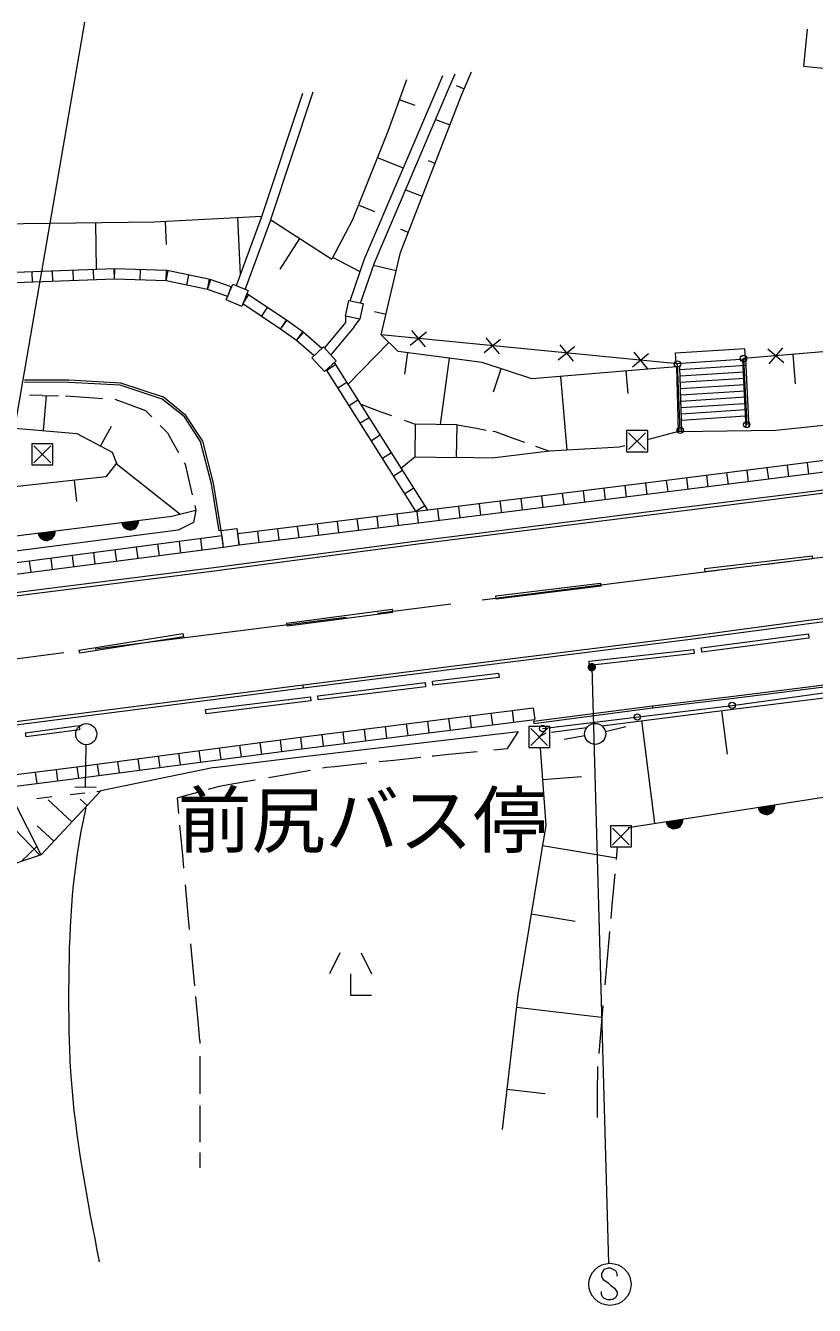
# Model space of a CAD drawing. Units: millimetres, scale not verified. Extents: x 40000 to 680000, y 20000 to 380000.
# Drawn here: x 281496 to 318918, y 271801 to 332550 of the extents above; entities that cross this region are included whole.
import ezdxf
from ezdxf.enums import TextEntityAlignment as Align

# ---------------------------------------------------------------- set-up
doc = ezdxf.new("R2010")
doc.units = ezdxf.units.MM
doc.header["$LTSCALE"] = 1000
doc.linetypes.add('CHAIN', pattern=[18.5, 12, -1.5, 3.5, -1.5])
for name, color, linetype, lineweight in [('M-BGD', 7, 'Continuous', 13), ('M-BMK', 2, 'CHAIN', 13), ('M-STR-HTXT', 7, 'Continuous', 13), ('M-STR-STRC', 7, 'Continuous', 13)]:
    doc.layers.add(name, color=color, linetype=linetype, lineweight=lineweight)
doc.styles.add('ＭＳ ゴシック', font='')
doc.styles.get('ＭＳ ゴシック').set_extended_font_data('MS Gothic')

# ---------------------------------------------------------------- blocks, each defined once
blk = doc.blocks.new('filled_dot')
at = {"color": 0, "linetype": 'Continuous', "lineweight": -2, "const_width": 1.25}
blk.add_lwpolyline([(-0.625, 0, 1), (0.625, 0, 1)], format="xyb", close=True, dxfattribs=at)

msp = doc.modelspace()

# ---------------------------------------------------------------- linework, layer by layer
at = {"layer": 'M-BGD'}
for p, q in [((318418, 330616), (318584, 332382)), ((326957, 329726), (318418, 330616)), ((299573, 329970), (298684, 327521)), ((301101, 329727), (301297, 330189)), ((301561, 329531), (301870, 330262)), ((302169, 329240), (302647, 330360)), ((292703, 323489), (294645, 329345)), ((293130, 323348), (295140, 329408)), ((297579, 321476), (301101, 329727)), ((298046, 321296), (301561, 329531)), ((301928, 329705), (302300, 329547)), ((299972, 328755), (299230, 329025)), ((299276, 321781), (302169, 329240)), ((300948, 328094), (301623, 327832)), ((298684, 327521), (297012, 323325)), ((299418, 325783), (298187, 326273)), ((300587, 326141), (300918, 326013)), ((299525, 324761), (300314, 324455)), ((298058, 323717), (297290, 324023)), ((287587, 323226), (278080, 323095)), ((284864, 320978), (284833, 323188)), ((292703, 323489), (287587, 323226)), ((288183, 322155), (288126, 323254)), ((291500, 320210), (292703, 323489)), ((291696, 320744), (291557, 323431)), ((291922, 320055), (293125, 323335)), ((293125, 323335), (296024, 321467)), ((297012, 323325), (296024, 321467)), ((299281, 322894), (299652, 322750)), ((293574, 320996), (294507, 322445)), ((297366, 320858), (296067, 321548)), ((296891, 319482), (297579, 321476)), ((298369, 317864), (299276, 321781)), ((285711, 321009), (268169, 320354)), ((281818, 320364), (281799, 320863)), ((282791, 320400), (282773, 320900)), ((283765, 320436), (283746, 320936)), ((284738, 320473), (284720, 320972)), ((285712, 320509), (285693, 321009)), ((288217, 320927), (285711, 321009)), ((285712, 320509), (285728, 321009)), ((286935, 320469), (286951, 320969)), ((288157, 320429), (288174, 320929)), ((288157, 320429), (288259, 320919)), ((290253, 320505), (288217, 320927)), ((297385, 319378), (298046, 321296)), ((298006, 321180), (299080, 320931)), ((285712, 320509), (268188, 319855)), ((288157, 320429), (285712, 320509)), ((290119, 320022), (288157, 320429)), ((289138, 320225), (289240, 320715)), ((290119, 320022), (290221, 320511)), ((290119, 320022), (290284, 320494)), ((291251, 320157), (290253, 320505)), ((291017, 319525), (291326, 320281)), ((291086, 319685), (291251, 320157)), ((291326, 320281), (292062, 319981)), ((291086, 319685), (290119, 320022)), ((292062, 319981), (291753, 319224)), ((291794, 319342), (292071, 319758)), ((293874, 318560), (291992, 319810)), ((291753, 319224), (291017, 319525)), ((293591, 318148), (291799, 319338)), ((292693, 318745), (292969, 319161)), ((296673, 318761), (296827, 319495)), ((296827, 319495), (297512, 319351)), ((297512, 319351), (297358, 318617)), ((298046, 318976), (298597, 318849)), ((293591, 318148), (293867, 318565)), ((293591, 318148), (293881, 318555)), ((294664, 317998), (293874, 318560)), ((296667, 318457), (295675, 317249)), ((296673, 318761), (296667, 318457)), ((297358, 318617), (296673, 318761)), ((297078, 318248), (297358, 318617)), ((294353, 317605), (293591, 318148)), ((294353, 317605), (294643, 318013)), ((294353, 317605), (294684, 317980)), ((295550, 317215), (294664, 317998)), ((297078, 318248), (295983, 316915)), ((312425, 316491), (298369, 317864)), ((299163, 317087), (298369, 317864)), ((299740, 317375), (300512, 318010)), ((299809, 318078), (300444, 317306)), ((303323, 317735), (303958, 316963)), ((295180, 316875), (294353, 317605)), ((295079, 316783), (295635, 317294)), ((295635, 317294), (296234, 316642)), ((296796, 315528), (298733, 317508)), ((303254, 317031), (304026, 317666)), ((306768, 316688), (307540, 317323)), ((306837, 317392), (307472, 316619)), ((312325, 317015), (315622, 317224)), ((321714, 317268), (315553, 316748)), ((315654, 316725), (315622, 317224)), ((316711, 317200), (317475, 316555)), ((316771, 316496), (317416, 317260)), ((295678, 316131), (295079, 316783)), ((296234, 316642), (295678, 316131)), ((300584, 309544), (296143, 316559)), ((303154, 316556), (299163, 317087)), ((299493, 316012), (299628, 317025)), ((301185, 313609), (301605, 316762)), ((305519, 315777), (303154, 316556)), ((310282, 316345), (311054, 316980)), ((310350, 317049), (310986, 316276)), ((312356, 316516), (312325, 317015)), ((312356, 316516), (315654, 316725)), ((315504, 316718), (315659, 313461)), ((315553, 316748), (315707, 313604)), ((315654, 316725), (315809, 313468)), ((318022, 315553), (317904, 316946)), ((300014, 309509), (295769, 316215)), ((295783, 316193), (296205, 316461)), ((303693, 315165), (304054, 316260)), ((311204, 316258), (305519, 315777)), ((310081, 315094), (309991, 316155)), ((312385, 316354), (311204, 316258)), ((312475, 313288), (312385, 316354)), ((312550, 313337), (312425, 316491)), ((312625, 313292), (312535, 316358)), ((312539, 316227), (315673, 316426)), ((312547, 315927), (315584, 316120)), ((283553, 315713), (281447, 315724)), ((283550, 315613), (281447, 315624)), ((285987, 315478), (283550, 315613)), ((286006, 315577), (283553, 315713)), ((287981, 314817), (285987, 315478)), ((288030, 314907), (286006, 315577)), ((296312, 315358), (296734, 315625)), ((307186, 312395), (306890, 315893)), ((312556, 315627), (315598, 315820)), ((312565, 315327), (315613, 315520)), ((282283, 314997), (281686, 315012)), ((282283, 314997), (283049, 314978)), ((282466, 314993), (282328, 313329)), ((283389, 314970), (283393, 314970)), ((283393, 314970), (284534, 314896)), ((284534, 314896), (285137, 314857)), ((285724, 314819), (285730, 314819)), ((285730, 314819), (286938, 314377)), ((289028, 313981), (287981, 314817)), ((289103, 314049), (288030, 314907)), ((296841, 314522), (297263, 314790)), ((312574, 315027), (315628, 315221)), ((312583, 314727), (315642, 314921)), ((286938, 314377), (287186, 314287)), ((287186, 314287), (287481, 313984)), ((297400, 314573), (298351, 314224)), ((298351, 314224), (298853, 314040)), ((312592, 314427), (315604, 314618)), ((312601, 314127), (315672, 314322)), ((317081, 313344), (325307, 314200)), ((285552, 313528), (285052, 312595)), ((287878, 313575), (288221, 313223)), ((289812, 312769), (289028, 313981)), ((289896, 312823), (289103, 314049)), ((297369, 313687), (297792, 313954)), ((299451, 313820), (299982, 313625)), ((299982, 313625), (299962, 312075)), ((301966, 313599), (299982, 313625)), ((301945, 312049), (301966, 313599)), ((301966, 313599), (302882, 313435)), ((312609, 313827), (315633, 314019)), ((280991, 313440), (283931, 313195)), ((283931, 313195), (285609, 312297)), ((288221, 313223), (288560, 312621)), ((297898, 312851), (298321, 313119)), ((302882, 313435), (303342, 313354)), ((303669, 313295), (303771, 313277)), ((303771, 313277), (304655, 312957)), ((304655, 312957), (305162, 312773)), ((312475, 313288), (311040, 312905)), ((312475, 313288), (317081, 313344)), ((285609, 312297), (285810, 311775)), ((288560, 312621), (288747, 312287)), ((290318, 310806), (289799, 312798)), ((290416, 310827), (289896, 312823)), ((298427, 312016), (298850, 312283)), ((306344, 312345), (303629, 312013)), ((305686, 312583), (306344, 312345)), ((309678, 312542), (306344, 312345)), ((309932, 312609), (309678, 312542)), ((285810, 311775), (285298, 311132)), ((288808, 309353), (285790, 311751)), ((289021, 311801), (289059, 311735)), ((289059, 311735), (289289, 310749)), ((299344, 311580), (299962, 312075)), ((299962, 312075), (301945, 312049)), ((303629, 312013), (301945, 312049)), ((320505, 312041), (311905, 310960)), ((317706, 311135), (317637, 311680)), ((318661, 311255), (318593, 311800)), ((285298, 311132), (281542, 310721)), ((298956, 311180), (299379, 311448)), ((320572, 311495), (311974, 310414)), ((312929, 310534), (312861, 311080)), ((313885, 310654), (313816, 311200)), ((314840, 310774), (314771, 311320)), ((315795, 310895), (315727, 311440)), ((316751, 311015), (316682, 311560)), ((281542, 310721), (273305, 309782)), ((283920, 309953), (283809, 310969)), ((289289, 310749), (289401, 310272)), ((290677, 308563), (290318, 310806)), ((290776, 308579), (290416, 310827)), ((299485, 310345), (299907, 310612)), ((311906, 310960), (300068, 309479)), ((308028, 309921), (307960, 310466)), ((309014, 310044), (308946, 310590)), ((310001, 310168), (309933, 310713)), ((310987, 310291), (310919, 310837)), ((311974, 310414), (311905, 310960)), ((311974, 310414), (311906, 310960)), ((320673, 310662), (312082, 309593)), ((320691, 310513), (312101, 309444)), ((311974, 310414), (300135, 308933)), ((303095, 309304), (303027, 309849)), ((304082, 309427), (304014, 309973)), ((305068, 309551), (305000, 310096)), ((306055, 309674), (305987, 310220)), ((307041, 309797), (306973, 310343)), ((276548, 307765), (288436, 309261)), ((288436, 309261), (289572, 309542)), ((289572, 309542), (289466, 308963)), ((289517, 309776), (289572, 309542)), ((300068, 309479), (291564, 308432)), ((298245, 308701), (298178, 309247)), ((299190, 308817), (299123, 309363)), ((300014, 309509), (300436, 309777)), ((300136, 308934), (300068, 309479)), ((300135, 308933), (300068, 309479)), ((312082, 309593), (300211, 308094)), ((312101, 309444), (300231, 307945)), ((301122, 309057), (301054, 309603)), ((302109, 309180), (302041, 309726)), ((289466, 308963), (288731, 308592)), ((290776, 308579), (291516, 308685)), ((291516, 308685), (291631, 307886)), ((300135, 308933), (291631, 307886)), ((293521, 308119), (293454, 308665)), ((294466, 308235), (294398, 308781)), ((295410, 308352), (295343, 308898)), ((296355, 308468), (296288, 309014)), ((297300, 308584), (297233, 309130)), ((288731, 308592), (276594, 307046)), ((290820, 308325), (281686, 307135)), ((288862, 307515), (288791, 308061)), ((289877, 307647), (289806, 308193)), ((300211, 308094), (290304, 306788)), ((290776, 308579), (290677, 308563)), ((290891, 307780), (290776, 308579)), ((290891, 307780), (290820, 308325)), ((291631, 307886), (291564, 308432)), ((292576, 308003), (292509, 308548)), ((290891, 307780), (281756, 306590)), ((283787, 306854), (283716, 307400)), ((284802, 306987), (284731, 307532)), ((285817, 307119), (285746, 307664)), ((286832, 307251), (286761, 307796)), ((287847, 307383), (287776, 307928)), ((300231, 307945), (290323, 306639)), ((291631, 307886), (290891, 307780)), ((281686, 307135), (269070, 305553)), ((281757, 306590), (281686, 307135)), ((281755, 306590), (281686, 307135)), ((290304, 306788), (281878, 305730)), ((282772, 306722), (282701, 307268)), ((313716, 306775), (318811, 307382)), ((318828, 307233), (313734, 306626)), ((318811, 307382), (318828, 307233)), ((281756, 306590), (269139, 305007)), ((290323, 306639), (281897, 305581)), ((313734, 306626), (313716, 306775)), ((281878, 305730), (269290, 304121)), ((281897, 305581), (269309, 303972)), ((303807, 305480), (308764, 306090)), ((308782, 305941), (303825, 305331)), ((308764, 306090), (308782, 305941)), ((303825, 305331), (303807, 305480)), ((325781, 305171), (318633, 304309)), ((325798, 305022), (318652, 304160)), ((293896, 304188), (298884, 304843)), ((298904, 304694), (293915, 304039)), ((298884, 304843), (298904, 304694)), ((293915, 304039), (293896, 304188)), ((318633, 304309), (313141, 303567)), ((318652, 304160), (313161, 303419)), ((284043, 302911), (288958, 303691)), ((288981, 303543), (284067, 302763)), ((288958, 303691), (288981, 303543)), ((313143, 303567), (294666, 301245)), ((313161, 303419), (294685, 301096)), ((313559, 303014), (318631, 303671)), ((318657, 303473), (313585, 302815)), ((318631, 303671), (318657, 303473)), ((284067, 302763), (284043, 302911)), ((308226, 302376), (313198, 302938)), ((313220, 302739), (308249, 302177)), ((313198, 302938), (313220, 302739)), ((313585, 302815), (313559, 303014)), ((308249, 302177), (308226, 302376)), ((295355, 300743), (300449, 301366)), ((300449, 301366), (300474, 301167)), ((300797, 301436), (303931, 301805)), ((300820, 301238), (300797, 301436)), ((303955, 301606), (300820, 301238)), ((303931, 301805), (303955, 301606)), ((314958, 300707), (321224, 301498)), ((314970, 300608), (321237, 301398)), ((294666, 301245), (270136, 298109)), ((294685, 301096), (270155, 297960)), ((294685, 301096), (294666, 301245)), ((295379, 300544), (295355, 300743)), ((300474, 301167), (295379, 300544)), ((315014, 300283), (321240, 301137)), ((315053, 300099), (321374, 300892)), ((290032, 300088), (295007, 300692)), ((295031, 300493), (290056, 299889)), ((294537, 298770), (305580, 300161)), ((295007, 300692), (295031, 300493)), ((305580, 300161), (305649, 299615)), ((305596, 299529), (311230, 300266)), ((305609, 299430), (311243, 300166)), ((306026, 299183), (315014, 300283)), ((311230, 300266), (314958, 300707)), ((311230, 300266), (311243, 300166)), ((311242, 300166), (314970, 300608)), ((290056, 299889), (290032, 300088)), ((294607, 298224), (305649, 299615)), ((300561, 299529), (300630, 298983)), ((301565, 299655), (301634, 299109)), ((302569, 299782), (302638, 299236)), ((303573, 299908), (303641, 299362)), ((304576, 300034), (304645, 299489)), ((305596, 299529), (305609, 299430)), ((308829, 299318), (315053, 300099)), ((311345, 294684), (310734, 299557)), ((314790, 297967), (314531, 300033)), ((281496, 298981), (284029, 299323)), ((281523, 298783), (281496, 298981)), ((284056, 299124), (281523, 298783)), ((284029, 299323), (284056, 299124)), ((294693, 297852), (304859, 299038)), ((295542, 298896), (295611, 298351)), ((296546, 299023), (296615, 298477)), ((297550, 299149), (297618, 298604)), ((298553, 299276), (298622, 298730)), ((299557, 299402), (299626, 298857)), ((304859, 299038), (304349, 298242)), ((305864, 298786), (306191, 298987)), ((306439, 299018), (308116, 299229)), ((309002, 299047), (309973, 299286)), ((283932, 297372), (294537, 298770)), ((284337, 296416), (284367, 298416)), ((291643, 298388), (291715, 297843)), ((292607, 298516), (292679, 297970)), ((293571, 298643), (293643, 298097)), ((294535, 298770), (294607, 298224)), ((294538, 298770), (294607, 298224)), ((308024, 298838), (307040, 298659)), ((284003, 296827), (294607, 298224)), ((286824, 297753), (286896, 297208)), ((287788, 297880), (287860, 297335)), ((288752, 298007), (288824, 297462)), ((289716, 298134), (289787, 297589)), ((290445, 297333), (294693, 297852)), ((290679, 298261), (290751, 297716)), ((298277, 297613), (298972, 297687)), ((298972, 297687), (300251, 297824)), ((300785, 297881), (300869, 297890)), ((300869, 297890), (301571, 297961)), ((301571, 297961), (302914, 298097)), ((303710, 298177), (304349, 298242)), ((305903, 298259), (306177, 294596)), ((270063, 295586), (283932, 297372)), ((281951, 297117), (282021, 296571)), ((282942, 297244), (283012, 296699)), ((283932, 297372), (284002, 296827)), ((283932, 297372), (284004, 296827)), ((284896, 297499), (284968, 296954)), ((290445, 297333), (285065, 296223)), ((285860, 297626), (285932, 297081)), ((293759, 296992), (295017, 297214)), ((295587, 297314), (295770, 297346)), ((295770, 297346), (296162, 297388)), ((296162, 297388), (297685, 297550)), ((270133, 295040), (284003, 296827)), ((290702, 296454), (291109, 296526)), ((291109, 296526), (292385, 296751)), ((293026, 296863), (293759, 296992)), ((307871, 296884), (306016, 296745)), ((310084, 294488), (323203, 296522)), ((282022, 295869), (282742, 295953)), ((285065, 296223), (282227, 293189)), ((283616, 296055), (284313, 296135)), ((283837, 296423), (284837, 296408)), ((284875, 296201), (285065, 296223)), ((288694, 295900), (288954, 295972)), ((288763, 295150), (288694, 295900)), ((288954, 295972), (289728, 296185)), ((290172, 296308), (290702, 296454)), ((279841, 295581), (282176, 293172)), ((282227, 293189), (280937, 295744)), ((282569, 295793), (283686, 294749)), ((284091, 295830), (284414, 295527)), ((282048, 294565), (282830, 293834)), ((288947, 293166), (288815, 294595)), ((306177, 294596), (304847, 286536)), ((281303, 292880), (282028, 293583)), ((309527, 293031), (306014, 293611)), ((309522, 292974), (309576, 293586)), ((282227, 293189), (274864, 290731)), ((289003, 292558), (288947, 293166)), ((309329, 290799), (309460, 292281)), ((289210, 290332), (289077, 291763)), ((309273, 290174), (309329, 290799)), ((289273, 289643), (289210, 290332)), ((307571, 290026), (305480, 290371)), ((309071, 287904), (309217, 289549)), ((289462, 287612), (289336, 288962)), ((296411, 288532), (295911, 287532)), ((297411, 288532), (297911, 287532)), ((289520, 286977), (289462, 287612)), ((296911, 287532), (296911, 286532)), ((308993, 287025), (309071, 287904)), ((289693, 285113), (289568, 286467)), ((296911, 286532), (297911, 286532)), ((304847, 286536), (304101, 280144)), ((308822, 285462), (304777, 285934)), ((308769, 284503), (308904, 286029)), ((289761, 284380), (289693, 285113)), ((289761, 284380), (289761, 284240)), ((308703, 283760), (308769, 284503)), ((289761, 283636), (289761, 282506)), ((308637, 283027), (308647, 283136)), ((289761, 282506), (289761, 281841)), ((308635, 281929), (308637, 283027)), ((306127, 281844), (304324, 282055)), ((308633, 280871), (308635, 281929)), ((289761, 281286), (289761, 280210)), ((308632, 280719), (308633, 280871)), ((289761, 280210), (289761, 279548)), ((289761, 279058), (289761, 278324))]:
    msp.add_line(p, q, dxfattribs=at)
at = {"layer": 'M-BGD', "color": 30}
for p, q in [((310008, 313323), (310008, 312323)), ((311008, 313323), (310008, 313323)), ((310103, 313223), (310903, 312423)), ((310903, 313223), (310103, 312423)), ((311008, 312323), (311008, 313323)), ((281792, 312697), (281792, 311697)), ((282792, 312697), (281792, 312697)), ((281887, 312597), (282687, 311797)), ((282687, 312597), (281887, 311797)), ((282792, 311697), (282792, 312697)), ((310008, 312323), (311008, 312323)), ((281792, 311697), (282792, 311697)), ((306368, 299286), (305368, 299286)), ((305368, 299286), (305368, 298286)), ((306263, 299186), (305463, 298386)), ((305463, 299186), (306263, 298386)), ((306368, 298286), (306368, 299286)), ((305368, 298286), (306368, 298286)), ((310238, 294562), (309238, 294562)), ((309238, 294562), (309238, 293562)), ((310133, 294462), (309333, 293662)), ((309333, 294462), (310133, 293662)), ((310238, 293562), (310238, 294562)), ((309238, 293562), (310238, 293562))]:
    msp.add_line(p, q, dxfattribs=at)
at = {"layer": 'M-BGD'}
for centre, radius in [((312425, 316491), 150), ((315553, 316748), 150), ((312550, 313337), 150), ((315707, 313604), 150), ((315014, 300283), 150), ((310520, 299733), 150), ((284374, 298916), 500), ((306026, 299183), 150), ((308516, 298928), 500)]:
    msp.add_circle(centre, radius, dxfattribs=at)
for centre, radius, start, end in [((286454, 309012), 400, 187.17111, 7.17111), ((286454, 309012), 400, 187.17111, 7.17111), ((286454, 309012), 350, 187.17111, 7.17111), ((286454, 309012), 300, 187.17111, 7.17111), ((286454, 309012), 250, 187.17111, 7.17111), ((286454, 309012), 200, 187.17111, 7.17111), ((286454, 309012), 150, 187.17111, 7.17111), ((286454, 309012), 100, 187.17111, 7.17111), ((286454, 309012), 50, 187.17111, 7.17111), ((282492, 308513), 400, 187.17111, 7.17111), ((282492, 308513), 400, 187.17111, 7.17111), ((282492, 308513), 350, 187.17111, 7.17111), ((282492, 308513), 300, 187.17111, 7.17111), ((282492, 308513), 250, 187.17111, 7.17111), ((282492, 308513), 200, 187.17111, 7.17111), ((282492, 308513), 150, 187.17111, 7.17111), ((282492, 308513), 100, 187.17111, 7.17111), ((282492, 308513), 50, 187.17111, 7.17111), ((316643, 295505), 400, 188.81221, 8.81221), ((316643, 295505), 400, 188.81221, 8.81221), ((316643, 295505), 350, 188.81221, 8.81221), ((316643, 295505), 300, 188.81221, 8.81221), ((316643, 295505), 250, 188.81221, 8.81221), ((316643, 295505), 200, 188.81221, 8.81221), ((316643, 295505), 150, 188.81221, 8.81221), ((316643, 295505), 100, 188.81221, 8.81221), ((316643, 295505), 50, 188.81221, 8.81221), ((312270, 294827), 400, 188.81221, 8.81221), ((312270, 294827), 400, 188.81221, 8.81221), ((312270, 294827), 350, 188.81221, 8.81221), ((312270, 294827), 300, 188.81221, 8.81221), ((312270, 294827), 250, 188.81221, 8.81221), ((312270, 294827), 200, 188.81221, 8.81221), ((312270, 294827), 150, 188.81221, 8.81221), ((312270, 294827), 100, 188.81221, 8.81221), ((312270, 294827), 50, 188.81221, 8.81221)]:
    msp.add_arc(centre, radius, start, end, dxfattribs=at)
msp.add_open_spline([(285005, 273870), (284431, 276801), (283857, 279732), (283655, 282696), (283574, 283886), (283553, 285081), (283551, 286279), (283547, 288940), (283637, 291613), (284122, 294222), (284197, 294625), (284282, 295026), (284366, 295427)], degree=3, knots=[0, 0, 0, 0, 1, 1, 1, 2, 2, 2, 3, 3, 3, 4, 4, 4, 4], dxfattribs=at)
at = {"layer": 'M-BMK'}
msp.add_line((266448, 300660), (331423, 308850), dxfattribs=at)
at = {"layer": 'M-STR-STRC'}
for p, q in [((279975, 307649), (284310, 332718)), ((308356, 302093), (309149, 273799)), ((308933, 273498), (308810, 273314)), ((309126, 273564), (308933, 273498)), ((309247, 273561), (309126, 273564)), ((309497, 273443), (309247, 273561)), ((309560, 273311), (309497, 273443)), ((308810, 273314), (308812, 273182)), ((308812, 273182), (308875, 273053)), ((308875, 273053), (309131, 272871)), ((309131, 272871), (309260, 272740)), ((309560, 273182), (309560, 273311)), ((308812, 272334), (308810, 272455)), ((308852, 272231), (308812, 272334)), ((308936, 272121), (308852, 272231)), ((309260, 272740), (309439, 272624)), ((309500, 272181), (309357, 272089)), ((309439, 272624), (309565, 272424)), ((309560, 272313), (309500, 272181)), ((309565, 272424), (309560, 272313)), ((309123, 272060), (308936, 272121)), ((309257, 272060), (309123, 272060)), ((309357, 272089), (309257, 272060))]:
    msp.add_line(p, q, dxfattribs=at)
msp.add_circle((309217, 272801), 1000, dxfattribs=at)

# ---------------------------------------------------------------- block references
at = {"layer": 'M-STR-STRC', "xscale": 160, "yscale": 160, "rotation": 271.6}
msp.add_blockref('filled_dot', (308356, 302093), dxfattribs=at)

# ---------------------------------------------------------------- texts
at = {"layer": 'M-STR-HTXT', "style": 'ＭＳ ゴシック'}
msp.add_text('前尻バス停', height=2566, dxfattribs=at).set_placement((288713, 292788), align=Align.BOTTOM_LEFT)

doc.saveas('drawing.dxf')
